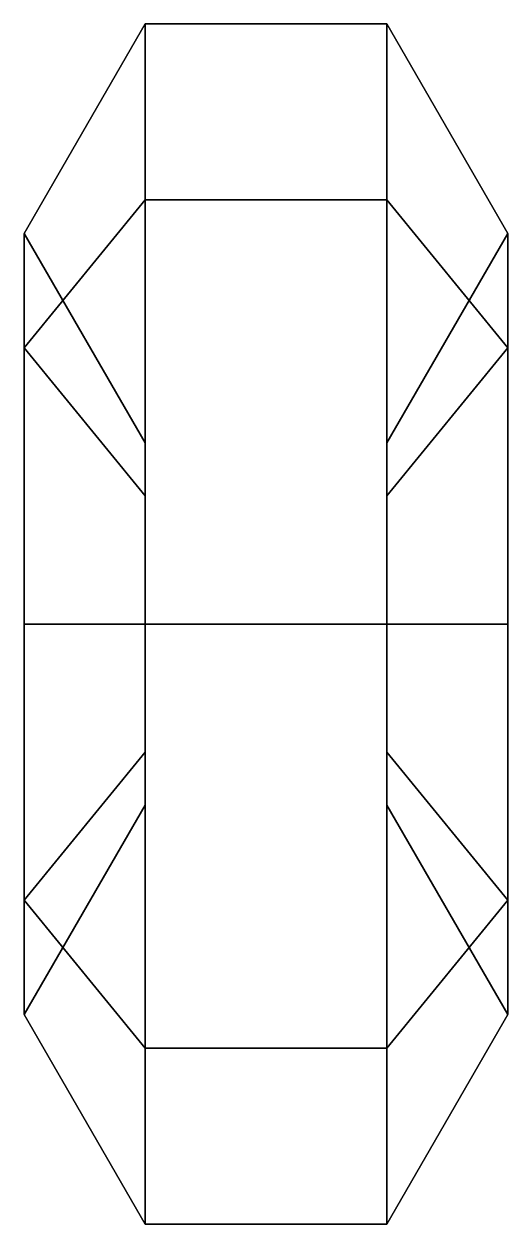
# Model space of a CAD drawing. Extents: x -3.13 to 3.13, y -0.65 to 0.65.
# Drawn here: x -3.13 to -2.61, y -0.645 to 0.645 of the extents above.
import ezdxf

# ---------------------------------------------------------------- set-up
doc = ezdxf.new("R2010")
doc.units = 0
doc.layers.add('WHEELS', color=2, linetype='CONTINUOUS')

msp = doc.modelspace()

# ---------------------------------------------------------------- linework, layer by layer
at = {"layer": 'WHEELS'}
for points in [[(-3, 0.4562, -0.4562), (-3.13, 0.297, -0.297), (-3.13, 0.42), (-3, 0.6452)], [(-3, 0.6452), (-3.13, 0.42), (-3.13, 0.297, 0.297), (-3, 0.4562, 0.4562)], [(-2.74, 0.4562, -0.4562), (-3, 0.4562, -0.4562), (-3, 0.6452), (-2.74, 0.6452)], [(-2.74, 0.6452), (-3, 0.6452), (-3, 0.4562, 0.4562), (-2.74, 0.4562, 0.4562)], [(-2.61, 0.297, -0.297), (-2.74, 0.4562, -0.4562), (-2.74, 0.6452), (-2.61, 0.42)], [(-2.61, 0.42), (-2.74, 0.6452), (-2.74, 0.4562, 0.4562), (-2.61, 0.297, 0.297)], [(-3, 0, -0.6452), (-3.13, 0, -0.42), (-3.13, 0.297, -0.297), (-3, 0.4562, -0.4562)], [(-3, 0.4562, 0.4562), (-3.13, 0.297, 0.297), (-3.13, 0, 0.42), (-3, 0, 0.6452)], [(-2.74, 0, -0.6452), (-3, 0, -0.6452), (-3, 0.4562, -0.4562), (-2.74, 0.4562, -0.4562)], [(-2.74, 0.4562, 0.4562), (-3, 0.4562, 0.4562), (-3, 0, 0.6452), (-2.74, 0, 0.6452)], [(-2.61, 0, -0.42), (-2.74, 0, -0.6452), (-2.74, 0.4562, -0.4562), (-2.61, 0.297, -0.297)], [(-2.61, 0.297, 0.297), (-2.74, 0.4562, 0.4562), (-2.74, 0, 0.6452), (-2.61, 0, 0.42)], [(-3.13, 0.42), (-3, 0.1948), (-3, 0.1378, 0.1378), (-3.13, 0.297, 0.297)], [(-3.13, 0.297, -0.297), (-3, 0.1378, -0.1378), (-3, 0.1948), (-3.13, 0.42)], [(-2.74, 0.1948), (-2.61, 0.42), (-2.61, 0.297, 0.297), (-2.74, 0.1378, 0.1378)], [(-2.74, 0.1378, -0.1378), (-2.61, 0.297, -0.297), (-2.61, 0.42), (-2.74, 0.1948)], [(-3.13, 0.297, 0.297), (-3, 0.1378, 0.1378), (-3, 0, 0.1948), (-3.13, 0, 0.42)], [(-3.13, 0, -0.42), (-3, 0, -0.1948), (-3, 0.1378, -0.1378), (-3.13, 0.297, -0.297)], [(-2.74, 0.1378, 0.1378), (-2.61, 0.297, 0.297), (-2.61, 0, 0.42), (-2.74, 0, 0.1948)], [(-2.74, 0, -0.1948), (-2.61, 0, -0.42), (-2.61, 0.297, -0.297), (-2.74, 0.1378, -0.1378)], [(-3, 0.1378, 0.1378), (-3, 0.1948), (-3, 0.1378, -0.1378), (-3, 0, 0.1948)], [(-2.74, 0.1378, -0.1378), (-2.74, 0.1948), (-2.74, -0.1378, 0.1378), (-2.74, -0.1948)], [(-2.74, 0.1948), (-2.74, 0.1378, 0.1378), (-2.74, 0, 0.1948), (-2.74, -0.1378, 0.1378)], [(-3, 0, 0.1948), (-3, 0.1378, -0.1378), (-3, 0, -0.1948), (-3, -0.1378, 0.1378)], [(-2.74, 0, -0.1948), (-2.74, 0.1378, -0.1378), (-2.74, -0.1948), (-2.74, -0.1378, -0.1378)], [(-3, -0.4562, -0.4562), (-3.13, -0.297, -0.297), (-3.13, 0, -0.42), (-3, 0, -0.6452)], [(-3, 0, 0.6452), (-3.13, 0, 0.42), (-3.13, -0.297, 0.297), (-3, -0.4562, 0.4562)], [(-3.13, 0, 0.42), (-3, 0, 0.1948), (-3, -0.1378, 0.1378), (-3.13, -0.297, 0.297)], [(-3.13, -0.297, -0.297), (-3, -0.1378, -0.1378), (-3, 0, -0.1948), (-3.13, 0, -0.42)], [(-2.74, -0.4562, -0.4562), (-3, -0.4562, -0.4562), (-3, 0, -0.6452), (-2.74, 0, -0.6452)], [(-2.74, 0, 0.6452), (-3, 0, 0.6452), (-3, -0.4562, 0.4562), (-2.74, -0.4562, 0.4562)], [(-3, -0.1378, 0.1378), (-3, 0, -0.1948), (-3, -0.1378, -0.1378), (-3, -0.1948)], [(-2.61, -0.297, -0.297), (-2.74, -0.4562, -0.4562), (-2.74, 0, -0.6452), (-2.61, 0, -0.42)], [(-2.61, 0, 0.42), (-2.74, 0, 0.6452), (-2.74, -0.4562, 0.4562), (-2.61, -0.297, 0.297)], [(-2.74, 0, 0.1948), (-2.61, 0, 0.42), (-2.61, -0.297, 0.297), (-2.74, -0.1378, 0.1378)], [(-2.74, -0.1378, -0.1378), (-2.61, -0.297, -0.297), (-2.61, 0, -0.42), (-2.74, 0, -0.1948)], [(-3.13, -0.297, 0.297), (-3, -0.1378, 0.1378), (-3, -0.1948), (-3.13, -0.42)], [(-3.13, -0.42), (-3, -0.1948), (-3, -0.1378, -0.1378), (-3.13, -0.297, -0.297)], [(-2.74, -0.1378, 0.1378), (-2.61, -0.297, 0.297), (-2.61, -0.42), (-2.74, -0.1948)], [(-2.74, -0.1948), (-2.61, -0.42), (-2.61, -0.297, -0.297), (-2.74, -0.1378, -0.1378)], [(-3, -0.6452), (-3.13, -0.42), (-3.13, -0.297, -0.297), (-3, -0.4562, -0.4562)], [(-3, -0.4562, 0.4562), (-3.13, -0.297, 0.297), (-3.13, -0.42), (-3, -0.6452)], [(-2.61, -0.42), (-2.74, -0.6452), (-2.74, -0.4562, -0.4562), (-2.61, -0.297, -0.297)], [(-2.61, -0.297, 0.297), (-2.74, -0.4562, 0.4562), (-2.74, -0.6452), (-2.61, -0.42)], [(-2.74, -0.6452), (-3, -0.6452), (-3, -0.4562, -0.4562), (-2.74, -0.4562, -0.4562)], [(-2.74, -0.4562, 0.4562), (-3, -0.4562, 0.4562), (-3, -0.6452), (-2.74, -0.6452)]]:
    msp.add_3dface(points, dxfattribs=at)

doc.saveas('drawing.dxf')
